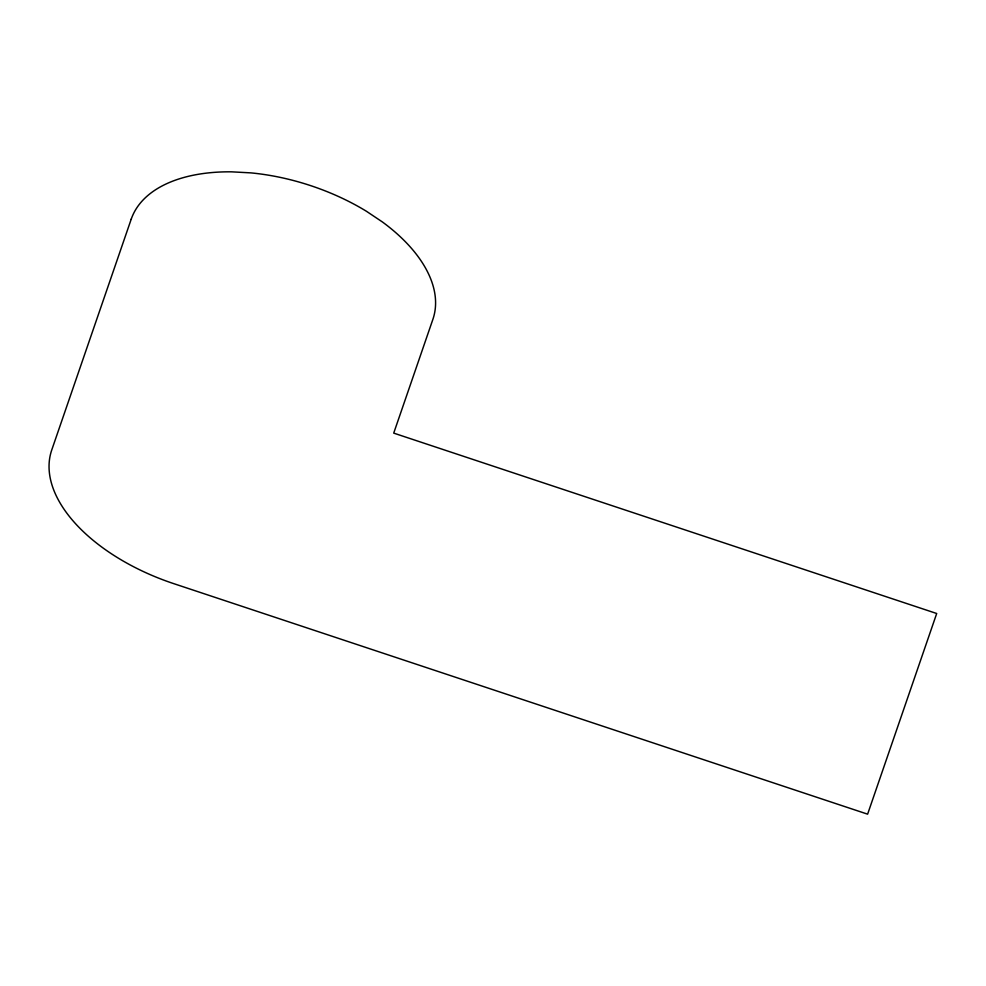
<?xml version="1.0" encoding="UTF-8"?>
<svg xmlns="http://www.w3.org/2000/svg" width="986" height="986" viewBox="0 0 986 986"><rect width="100%" height="100%" fill="white"/><g stroke="black" fill="none" stroke-linecap="round" stroke-linejoin="round"><path stroke-width="1.48" d="M131.212 219.188L51.765 449.936A158.943 88.42 18.1 0 0 173.807 583.663L867.618 814.165L936.7 613.502L393.722 433.113L432.866 319.402A158.943 88.42 18.1 0 0 382.383 221.949L366.361 211.226A158.943 88.42 18.1 0 0 250.925 172.883L231.562 171.835A158.943 88.42 18.1 0 0 131.212 219.188"/></g></svg>
